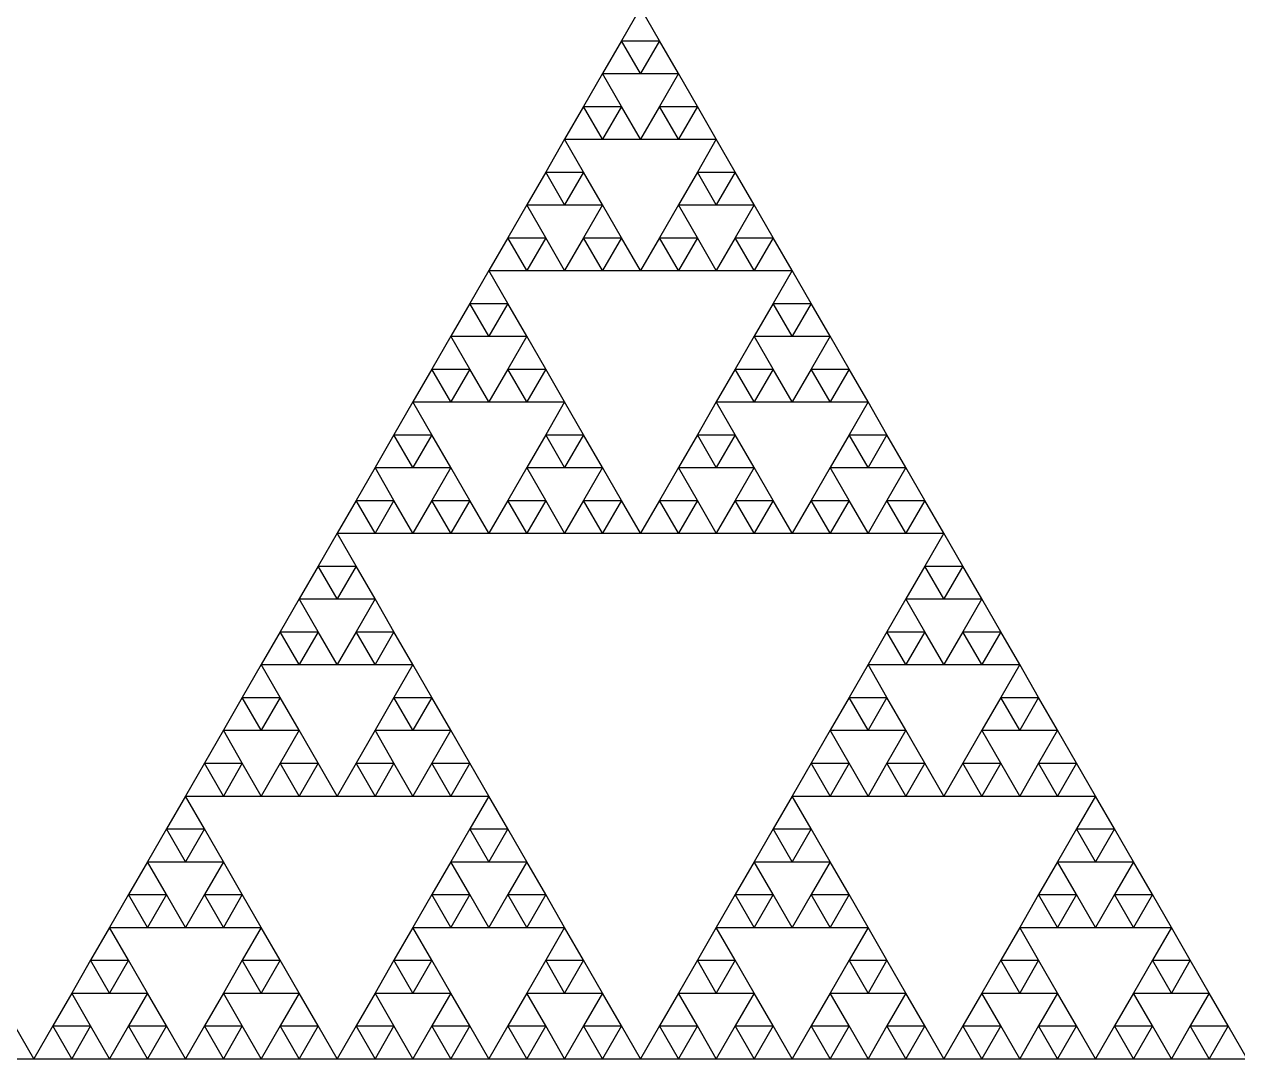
# Model space of a CAD drawing. Header units: metres. Extents: x -50 to 50, y -58 to 58.
# Drawn here: x -37.6 to -25.1, y -28.87 to -18.21 of the extents above; entities that cross this region are included whole.
import ezdxf

# ---------------------------------------------------------------- set-up
doc = ezdxf.new("R2010")
doc.units = ezdxf.units.M

msp = doc.modelspace()

# ---------------------------------------------------------------- linework, layer by layer
for p, q in [((-31.25, -18.0422), (-31.4453, -18.3805)), ((-31.0547, -18.3805), (-31.25, -18.0422)), ((-31.4453, -18.3805), (-31.6406, -18.7188)), ((-31.4453, -18.3805), (-31.0547, -18.3805)), ((-31.25, -18.7188), (-31.4453, -18.3805)), ((-31.0547, -18.3805), (-31.25, -18.7188)), ((-30.8594, -18.7188), (-31.0547, -18.3805)), ((-31.6406, -18.7188), (-31.8359, -19.0571)), ((-31.6406, -18.7188), (-31.25, -18.7188)), ((-31.4453, -19.0571), (-31.6406, -18.7188)), ((-31.25, -18.7188), (-30.8594, -18.7188)), ((-30.8594, -18.7188), (-31.0547, -19.0571)), ((-30.6641, -19.0571), (-30.8594, -18.7188)), ((-31.8359, -19.0571), (-32.0312, -19.3954)), ((-31.8359, -19.0571), (-31.4453, -19.0571)), ((-31.6406, -19.3954), (-31.8359, -19.0571)), ((-31.4453, -19.0571), (-31.6406, -19.3954)), ((-31.25, -19.3954), (-31.4453, -19.0571)), ((-31.0547, -19.0571), (-31.25, -19.3954)), ((-31.0547, -19.0571), (-30.6641, -19.0571)), ((-30.8594, -19.3954), (-31.0547, -19.0571)), ((-30.6641, -19.0571), (-30.8594, -19.3954)), ((-30.4688, -19.3954), (-30.6641, -19.0571)), ((-32.0312, -19.3954), (-32.2266, -19.7337)), ((-32.0312, -19.3954), (-31.6406, -19.3954)), ((-31.8359, -19.7337), (-32.0312, -19.3954)), ((-31.6406, -19.3954), (-31.25, -19.3954)), ((-31.25, -19.3954), (-30.8594, -19.3954)), ((-30.8594, -19.3954), (-30.4688, -19.3954)), ((-30.4688, -19.3954), (-30.6641, -19.7337)), ((-30.2734, -19.7337), (-30.4688, -19.3954)), ((-32.2266, -19.7337), (-32.4219, -20.0719)), ((-32.2266, -19.7337), (-31.8359, -19.7337)), ((-32.0312, -20.0719), (-32.2266, -19.7337)), ((-31.8359, -19.7337), (-32.0312, -20.0719)), ((-31.6406, -20.0719), (-31.8359, -19.7337)), ((-30.6641, -19.7337), (-30.8594, -20.0719)), ((-30.6641, -19.7337), (-30.2734, -19.7337)), ((-30.4688, -20.0719), (-30.6641, -19.7337)), ((-30.2734, -19.7337), (-30.4688, -20.0719)), ((-30.0781, -20.0719), (-30.2734, -19.7337)), ((-32.4219, -20.0719), (-32.6172, -20.4102)), ((-32.4219, -20.0719), (-32.0312, -20.0719)), ((-32.2266, -20.4102), (-32.4219, -20.0719)), ((-32.0312, -20.0719), (-31.6406, -20.0719)), ((-31.6406, -20.0719), (-31.8359, -20.4102)), ((-31.4453, -20.4102), (-31.6406, -20.0719)), ((-30.8594, -20.0719), (-31.0547, -20.4102)), ((-30.8594, -20.0719), (-30.4688, -20.0719)), ((-30.6641, -20.4102), (-30.8594, -20.0719)), ((-30.4688, -20.0719), (-30.0781, -20.0719)), ((-30.0781, -20.0719), (-30.2734, -20.4102)), ((-29.8828, -20.4102), (-30.0781, -20.0719)), ((-32.6172, -20.4102), (-32.8125, -20.7485)), ((-32.6172, -20.4102), (-32.2266, -20.4102)), ((-32.4219, -20.7485), (-32.6172, -20.4102)), ((-32.2266, -20.4102), (-32.4219, -20.7485)), ((-32.0312, -20.7485), (-32.2266, -20.4102)), ((-31.8359, -20.4102), (-32.0312, -20.7485)), ((-31.8359, -20.4102), (-31.4453, -20.4102)), ((-31.6406, -20.7485), (-31.8359, -20.4102)), ((-31.4453, -20.4102), (-31.6406, -20.7485)), ((-31.25, -20.7485), (-31.4453, -20.4102)), ((-31.0547, -20.4102), (-31.25, -20.7485)), ((-31.0547, -20.4102), (-30.6641, -20.4102)), ((-30.8594, -20.7485), (-31.0547, -20.4102)), ((-30.6641, -20.4102), (-30.8594, -20.7485)), ((-30.4688, -20.7485), (-30.6641, -20.4102)), ((-30.2734, -20.4102), (-30.4688, -20.7485)), ((-30.2734, -20.4102), (-29.8828, -20.4102)), ((-30.0781, -20.7485), (-30.2734, -20.4102)), ((-29.8828, -20.4102), (-30.0781, -20.7485)), ((-29.6875, -20.7485), (-29.8828, -20.4102)), ((-32.8125, -20.7485), (-33.0078, -21.0868)), ((-32.8125, -20.7485), (-32.4219, -20.7485)), ((-32.6172, -21.0868), (-32.8125, -20.7485)), ((-32.4219, -20.7485), (-32.0312, -20.7485)), ((-32.0312, -20.7485), (-31.6406, -20.7485)), ((-31.6406, -20.7485), (-31.25, -20.7485)), ((-31.25, -20.7485), (-30.8594, -20.7485)), ((-30.8594, -20.7485), (-30.4688, -20.7485)), ((-30.4688, -20.7485), (-30.0781, -20.7485)), ((-30.0781, -20.7485), (-29.6875, -20.7485)), ((-29.6875, -20.7485), (-29.8828, -21.0868)), ((-29.4922, -21.0868), (-29.6875, -20.7485)), ((-33.0078, -21.0868), (-33.2031, -21.4251)), ((-33.0078, -21.0868), (-32.6172, -21.0868)), ((-32.8125, -21.4251), (-33.0078, -21.0868)), ((-32.6172, -21.0868), (-32.8125, -21.4251)), ((-32.4219, -21.4251), (-32.6172, -21.0868)), ((-29.8828, -21.0868), (-30.0781, -21.4251)), ((-29.8828, -21.0868), (-29.4922, -21.0868)), ((-29.6875, -21.4251), (-29.8828, -21.0868)), ((-29.4922, -21.0868), (-29.6875, -21.4251)), ((-29.2969, -21.4251), (-29.4922, -21.0868)), ((-33.2031, -21.4251), (-33.3984, -21.7634)), ((-33.2031, -21.4251), (-32.8125, -21.4251)), ((-33.0078, -21.7634), (-33.2031, -21.4251)), ((-32.8125, -21.4251), (-32.4219, -21.4251)), ((-32.4219, -21.4251), (-32.6172, -21.7634)), ((-32.2266, -21.7634), (-32.4219, -21.4251)), ((-30.0781, -21.4251), (-30.2734, -21.7634)), ((-30.0781, -21.4251), (-29.6875, -21.4251)), ((-29.8828, -21.7634), (-30.0781, -21.4251)), ((-29.6875, -21.4251), (-29.2969, -21.4251)), ((-29.2969, -21.4251), (-29.4922, -21.7634)), ((-29.1016, -21.7634), (-29.2969, -21.4251)), ((-33.3984, -21.7634), (-33.5938, -22.1017)), ((-33.3984, -21.7634), (-33.0078, -21.7634)), ((-33.2031, -22.1017), (-33.3984, -21.7634)), ((-33.0078, -21.7634), (-33.2031, -22.1017)), ((-32.8125, -22.1017), (-33.0078, -21.7634)), ((-32.6172, -21.7634), (-32.8125, -22.1017)), ((-32.6172, -21.7634), (-32.2266, -21.7634)), ((-32.4219, -22.1017), (-32.6172, -21.7634)), ((-32.2266, -21.7634), (-32.4219, -22.1017)), ((-32.0312, -22.1017), (-32.2266, -21.7634)), ((-30.2734, -21.7634), (-30.4688, -22.1017)), ((-30.2734, -21.7634), (-29.8828, -21.7634)), ((-30.0781, -22.1017), (-30.2734, -21.7634)), ((-29.8828, -21.7634), (-30.0781, -22.1017)), ((-29.6875, -22.1017), (-29.8828, -21.7634)), ((-29.4922, -21.7634), (-29.6875, -22.1017)), ((-29.4922, -21.7634), (-29.1016, -21.7634)), ((-29.2969, -22.1017), (-29.4922, -21.7634)), ((-29.1016, -21.7634), (-29.2969, -22.1017)), ((-28.9062, -22.1017), (-29.1016, -21.7634)), ((-33.5938, -22.1017), (-33.7891, -22.44)), ((-33.5938, -22.1017), (-33.2031, -22.1017)), ((-33.3984, -22.44), (-33.5938, -22.1017)), ((-33.2031, -22.1017), (-32.8125, -22.1017)), ((-32.8125, -22.1017), (-32.4219, -22.1017)), ((-32.4219, -22.1017), (-32.0312, -22.1017)), ((-32.0312, -22.1017), (-32.2266, -22.44)), ((-31.8359, -22.44), (-32.0312, -22.1017)), ((-30.4688, -22.1017), (-30.6641, -22.44)), ((-30.4688, -22.1017), (-30.0781, -22.1017)), ((-30.2734, -22.44), (-30.4688, -22.1017)), ((-30.0781, -22.1017), (-29.6875, -22.1017)), ((-29.6875, -22.1017), (-29.2969, -22.1017)), ((-29.2969, -22.1017), (-28.9062, -22.1017)), ((-28.9062, -22.1017), (-29.1016, -22.44)), ((-28.7109, -22.44), (-28.9062, -22.1017)), ((-33.7891, -22.44), (-33.9844, -22.7783)), ((-33.7891, -22.44), (-33.3984, -22.44)), ((-33.5938, -22.7783), (-33.7891, -22.44)), ((-33.3984, -22.44), (-33.5938, -22.7783)), ((-33.2031, -22.7783), (-33.3984, -22.44)), ((-32.2266, -22.44), (-32.4219, -22.7783)), ((-32.2266, -22.44), (-31.8359, -22.44)), ((-32.0312, -22.7783), (-32.2266, -22.44)), ((-31.8359, -22.44), (-32.0312, -22.7783)), ((-31.6406, -22.7783), (-31.8359, -22.44)), ((-30.6641, -22.44), (-30.8594, -22.7783)), ((-30.6641, -22.44), (-30.2734, -22.44)), ((-30.4688, -22.7783), (-30.6641, -22.44)), ((-30.2734, -22.44), (-30.4688, -22.7783)), ((-30.0781, -22.7783), (-30.2734, -22.44)), ((-29.1016, -22.44), (-29.2969, -22.7783)), ((-29.1016, -22.44), (-28.7109, -22.44)), ((-28.9062, -22.7783), (-29.1016, -22.44)), ((-28.7109, -22.44), (-28.9062, -22.7783)), ((-28.5156, -22.7783), (-28.7109, -22.44)), ((-33.9844, -22.7783), (-34.1797, -23.1166)), ((-33.9844, -22.7783), (-33.5938, -22.7783)), ((-33.7891, -23.1166), (-33.9844, -22.7783)), ((-33.5938, -22.7783), (-33.2031, -22.7783)), ((-33.2031, -22.7783), (-33.3984, -23.1166)), ((-33.0078, -23.1166), (-33.2031, -22.7783)), ((-32.4219, -22.7783), (-32.6172, -23.1166)), ((-32.4219, -22.7783), (-32.0312, -22.7783)), ((-32.2266, -23.1166), (-32.4219, -22.7783)), ((-32.0312, -22.7783), (-31.6406, -22.7783)), ((-31.6406, -22.7783), (-31.8359, -23.1166)), ((-31.4453, -23.1166), (-31.6406, -22.7783)), ((-30.8594, -22.7783), (-31.0547, -23.1166)), ((-30.8594, -22.7783), (-30.4688, -22.7783)), ((-30.6641, -23.1166), (-30.8594, -22.7783)), ((-30.4688, -22.7783), (-30.0781, -22.7783)), ((-30.0781, -22.7783), (-30.2734, -23.1166)), ((-29.8828, -23.1166), (-30.0781, -22.7783)), ((-29.2969, -22.7783), (-29.4922, -23.1166)), ((-29.2969, -22.7783), (-28.9062, -22.7783)), ((-29.1016, -23.1166), (-29.2969, -22.7783)), ((-28.9062, -22.7783), (-28.5156, -22.7783)), ((-28.5156, -22.7783), (-28.7109, -23.1166)), ((-28.3203, -23.1166), (-28.5156, -22.7783)), ((-34.1797, -23.1166), (-34.375, -23.4548)), ((-34.1797, -23.1166), (-33.7891, -23.1166)), ((-33.9844, -23.4548), (-34.1797, -23.1166)), ((-33.7891, -23.1166), (-33.9844, -23.4548)), ((-33.5938, -23.4548), (-33.7891, -23.1166)), ((-33.3984, -23.1166), (-33.5938, -23.4548)), ((-33.3984, -23.1166), (-33.0078, -23.1166)), ((-33.2031, -23.4548), (-33.3984, -23.1166)), ((-33.0078, -23.1166), (-33.2031, -23.4548)), ((-32.8125, -23.4548), (-33.0078, -23.1166)), ((-32.6172, -23.1166), (-32.8125, -23.4548)), ((-32.6172, -23.1166), (-32.2266, -23.1166)), ((-32.4219, -23.4548), (-32.6172, -23.1166)), ((-32.2266, -23.1166), (-32.4219, -23.4548)), ((-32.0312, -23.4548), (-32.2266, -23.1166)), ((-31.8359, -23.1166), (-32.0312, -23.4548)), ((-31.8359, -23.1166), (-31.4453, -23.1166)), ((-31.6406, -23.4548), (-31.8359, -23.1166)), ((-31.4453, -23.1166), (-31.6406, -23.4548)), ((-31.25, -23.4548), (-31.4453, -23.1166)), ((-31.0547, -23.1166), (-31.25, -23.4548)), ((-31.0547, -23.1166), (-30.6641, -23.1166)), ((-30.8594, -23.4548), (-31.0547, -23.1166)), ((-30.6641, -23.1166), (-30.8594, -23.4548)), ((-30.4688, -23.4548), (-30.6641, -23.1166)), ((-30.2734, -23.1166), (-30.4688, -23.4548)), ((-30.2734, -23.1166), (-29.8828, -23.1166)), ((-30.0781, -23.4548), (-30.2734, -23.1166)), ((-29.8828, -23.1166), (-30.0781, -23.4548)), ((-29.6875, -23.4548), (-29.8828, -23.1166)), ((-29.4922, -23.1166), (-29.6875, -23.4548)), ((-29.4922, -23.1166), (-29.1016, -23.1166)), ((-29.2969, -23.4548), (-29.4922, -23.1166)), ((-29.1016, -23.1166), (-29.2969, -23.4548)), ((-28.9062, -23.4548), (-29.1016, -23.1166)), ((-28.7109, -23.1166), (-28.9062, -23.4548)), ((-28.7109, -23.1166), (-28.3203, -23.1166)), ((-28.5156, -23.4548), (-28.7109, -23.1166)), ((-28.3203, -23.1166), (-28.5156, -23.4548)), ((-28.125, -23.4548), (-28.3203, -23.1166)), ((-34.375, -23.4549), (-34.5703, -23.7932)), ((-34.375, -23.4548), (-33.9844, -23.4548)), ((-34.1797, -23.7932), (-34.375, -23.4549)), ((-33.9844, -23.4548), (-33.5938, -23.4548)), ((-33.5938, -23.4548), (-33.2031, -23.4548)), ((-33.2031, -23.4548), (-32.8125, -23.4548)), ((-32.8125, -23.4548), (-32.4219, -23.4548)), ((-32.4219, -23.4548), (-32.0312, -23.4548)), ((-32.0312, -23.4548), (-31.6406, -23.4548)), ((-31.6406, -23.4548), (-31.25, -23.4548)), ((-31.25, -23.4548), (-30.8594, -23.4548)), ((-30.8594, -23.4548), (-30.4688, -23.4548)), ((-30.4688, -23.4548), (-30.0781, -23.4548)), ((-30.0781, -23.4548), (-29.6875, -23.4548)), ((-29.6875, -23.4548), (-29.2969, -23.4548)), ((-29.2969, -23.4548), (-28.9062, -23.4548)), ((-28.9062, -23.4548), (-28.5156, -23.4548)), ((-28.5156, -23.4548), (-28.125, -23.4548)), ((-28.125, -23.4549), (-28.3203, -23.7932)), ((-27.9297, -23.7932), (-28.125, -23.4549)), ((-34.5703, -23.7932), (-34.7656, -24.1314)), ((-34.5703, -23.7932), (-34.1797, -23.7932)), ((-34.375, -24.1314), (-34.5703, -23.7932)), ((-34.1797, -23.7932), (-34.375, -24.1314)), ((-33.9844, -24.1314), (-34.1797, -23.7932)), ((-28.3203, -23.7932), (-28.5156, -24.1314)), ((-28.3203, -23.7932), (-27.9297, -23.7932)), ((-28.125, -24.1314), (-28.3203, -23.7932)), ((-27.9297, -23.7932), (-28.125, -24.1314)), ((-27.7344, -24.1314), (-27.9297, -23.7932)), ((-34.7656, -24.1314), (-34.9609, -24.4697)), ((-34.7656, -24.1314), (-34.375, -24.1314)), ((-34.5703, -24.4697), (-34.7656, -24.1314)), ((-34.375, -24.1314), (-33.9844, -24.1314)), ((-33.9844, -24.1314), (-34.1797, -24.4697)), ((-33.7891, -24.4697), (-33.9844, -24.1314)), ((-28.5156, -24.1314), (-28.7109, -24.4697)), ((-28.5156, -24.1314), (-28.125, -24.1314)), ((-28.3203, -24.4697), (-28.5156, -24.1314)), ((-28.125, -24.1314), (-27.7344, -24.1314)), ((-27.7344, -24.1314), (-27.9297, -24.4697)), ((-27.5391, -24.4697), (-27.7344, -24.1314)), ((-34.9609, -24.4697), (-35.1562, -24.808)), ((-34.9609, -24.4697), (-34.5703, -24.4697)), ((-34.7656, -24.808), (-34.9609, -24.4697)), ((-34.5703, -24.4697), (-34.7656, -24.808)), ((-34.375, -24.808), (-34.5703, -24.4697)), ((-34.1797, -24.4697), (-34.375, -24.808)), ((-34.1797, -24.4697), (-33.7891, -24.4697)), ((-33.9844, -24.808), (-34.1797, -24.4697)), ((-33.7891, -24.4697), (-33.9844, -24.808)), ((-33.5938, -24.808), (-33.7891, -24.4697)), ((-28.7109, -24.4697), (-28.9062, -24.808)), ((-28.7109, -24.4697), (-28.3203, -24.4697)), ((-28.5156, -24.808), (-28.7109, -24.4697)), ((-28.3203, -24.4697), (-28.5156, -24.808)), ((-28.125, -24.808), (-28.3203, -24.4697)), ((-27.9297, -24.4697), (-28.125, -24.808)), ((-27.9297, -24.4697), (-27.5391, -24.4697)), ((-27.7344, -24.808), (-27.9297, -24.4697)), ((-27.5391, -24.4697), (-27.7344, -24.808)), ((-27.3438, -24.808), (-27.5391, -24.4697)), ((-35.1562, -24.808), (-35.3516, -25.1463)), ((-35.1562, -24.808), (-34.7656, -24.808)), ((-34.9609, -25.1463), (-35.1562, -24.808)), ((-34.7656, -24.808), (-34.375, -24.808)), ((-34.375, -24.808), (-33.9844, -24.808)), ((-33.9844, -24.808), (-33.5938, -24.808)), ((-33.5938, -24.808), (-33.7891, -25.1463)), ((-33.3984, -25.1463), (-33.5938, -24.808)), ((-28.9062, -24.808), (-29.1016, -25.1463)), ((-28.9062, -24.808), (-28.5156, -24.808)), ((-28.7109, -25.1463), (-28.9062, -24.808)), ((-28.5156, -24.808), (-28.125, -24.808)), ((-28.125, -24.808), (-27.7344, -24.808)), ((-27.7344, -24.808), (-27.3438, -24.808)), ((-27.3438, -24.808), (-27.5391, -25.1463)), ((-27.1484, -25.1463), (-27.3438, -24.808)), ((-35.3516, -25.1463), (-35.5469, -25.4846)), ((-35.3516, -25.1463), (-34.9609, -25.1463)), ((-35.1562, -25.4846), (-35.3516, -25.1463)), ((-34.9609, -25.1463), (-35.1562, -25.4846)), ((-34.7656, -25.4846), (-34.9609, -25.1463)), ((-33.7891, -25.1463), (-33.9844, -25.4846)), ((-33.7891, -25.1463), (-33.3984, -25.1463)), ((-33.5938, -25.4846), (-33.7891, -25.1463)), ((-33.3984, -25.1463), (-33.5938, -25.4846)), ((-33.2031, -25.4846), (-33.3984, -25.1463)), ((-29.1016, -25.1463), (-29.2969, -25.4846)), ((-29.1016, -25.1463), (-28.7109, -25.1463)), ((-28.9062, -25.4846), (-29.1016, -25.1463)), ((-28.7109, -25.1463), (-28.9062, -25.4846)), ((-28.5156, -25.4846), (-28.7109, -25.1463)), ((-27.5391, -25.1463), (-27.7344, -25.4846)), ((-27.5391, -25.1463), (-27.1484, -25.1463)), ((-27.3438, -25.4846), (-27.5391, -25.1463)), ((-27.1484, -25.1463), (-27.3438, -25.4846)), ((-26.9531, -25.4846), (-27.1484, -25.1463)), ((-35.5469, -25.4846), (-35.7422, -25.8229)), ((-35.5469, -25.4846), (-35.1562, -25.4846)), ((-35.3516, -25.8229), (-35.5469, -25.4846)), ((-35.1562, -25.4846), (-34.7656, -25.4846)), ((-34.7656, -25.4846), (-34.9609, -25.8229)), ((-34.5703, -25.8229), (-34.7656, -25.4846)), ((-33.9844, -25.4846), (-34.1797, -25.8229)), ((-33.9844, -25.4846), (-33.5938, -25.4846)), ((-33.7891, -25.8229), (-33.9844, -25.4846)), ((-33.5938, -25.4846), (-33.2031, -25.4846)), ((-33.2031, -25.4846), (-33.3984, -25.8229)), ((-33.0078, -25.8229), (-33.2031, -25.4846)), ((-29.2969, -25.4846), (-29.4922, -25.8229)), ((-29.2969, -25.4846), (-28.9062, -25.4846)), ((-29.1016, -25.8229), (-29.2969, -25.4846)), ((-28.9062, -25.4846), (-28.5156, -25.4846)), ((-28.5156, -25.4846), (-28.7109, -25.8229)), ((-28.3203, -25.8229), (-28.5156, -25.4846)), ((-27.7344, -25.4846), (-27.9297, -25.8229)), ((-27.7344, -25.4846), (-27.3438, -25.4846)), ((-27.5391, -25.8229), (-27.7344, -25.4846)), ((-27.3438, -25.4846), (-26.9531, -25.4846)), ((-26.9531, -25.4846), (-27.1484, -25.8229)), ((-26.7578, -25.8229), (-26.9531, -25.4846)), ((-35.7422, -25.8229), (-35.9375, -26.1612)), ((-35.7422, -25.8229), (-35.3516, -25.8229)), ((-35.5469, -26.1612), (-35.7422, -25.8229)), ((-35.3516, -25.8229), (-35.5469, -26.1612)), ((-35.1562, -26.1612), (-35.3516, -25.8229)), ((-34.9609, -25.8229), (-35.1562, -26.1612)), ((-34.9609, -25.8229), (-34.5703, -25.8229)), ((-34.7656, -26.1612), (-34.9609, -25.8229)), ((-34.5703, -25.8229), (-34.7656, -26.1612)), ((-34.375, -26.1612), (-34.5703, -25.8229)), ((-34.1797, -25.8229), (-34.375, -26.1612)), ((-34.1797, -25.8229), (-33.7891, -25.8229)), ((-33.9844, -26.1612), (-34.1797, -25.8229)), ((-33.7891, -25.8229), (-33.9844, -26.1612)), ((-33.5938, -26.1612), (-33.7891, -25.8229)), ((-33.3984, -25.8229), (-33.5938, -26.1612)), ((-33.3984, -25.8229), (-33.0078, -25.8229)), ((-33.2031, -26.1612), (-33.3984, -25.8229)), ((-33.0078, -25.8229), (-33.2031, -26.1612)), ((-32.8125, -26.1612), (-33.0078, -25.8229)), ((-29.4922, -25.8229), (-29.6875, -26.1612)), ((-29.4922, -25.8229), (-29.1016, -25.8229)), ((-29.2969, -26.1612), (-29.4922, -25.8229)), ((-29.1016, -25.8229), (-29.2969, -26.1612)), ((-28.9062, -26.1612), (-29.1016, -25.8229)), ((-28.7109, -25.8229), (-28.9062, -26.1612)), ((-28.7109, -25.8229), (-28.3203, -25.8229)), ((-28.5156, -26.1612), (-28.7109, -25.8229)), ((-28.3203, -25.8229), (-28.5156, -26.1612)), ((-28.125, -26.1612), (-28.3203, -25.8229)), ((-27.9297, -25.8229), (-28.125, -26.1612)), ((-27.9297, -25.8229), (-27.5391, -25.8229)), ((-27.7344, -26.1612), (-27.9297, -25.8229)), ((-27.5391, -25.8229), (-27.7344, -26.1612)), ((-27.3438, -26.1612), (-27.5391, -25.8229)), ((-27.1484, -25.8229), (-27.3438, -26.1612)), ((-27.1484, -25.8229), (-26.7578, -25.8229)), ((-26.9531, -26.1612), (-27.1484, -25.8229)), ((-26.7578, -25.8229), (-26.9531, -26.1612)), ((-26.5625, -26.1612), (-26.7578, -25.8229)), ((-35.9375, -26.1612), (-36.1328, -26.4995)), ((-35.9375, -26.1612), (-35.5469, -26.1612)), ((-35.7422, -26.4995), (-35.9375, -26.1612)), ((-35.5469, -26.1612), (-35.1562, -26.1612)), ((-35.1562, -26.1612), (-34.7656, -26.1612)), ((-34.7656, -26.1612), (-34.375, -26.1612)), ((-34.375, -26.1612), (-33.9844, -26.1612)), ((-33.9844, -26.1612), (-33.5938, -26.1612)), ((-33.5938, -26.1612), (-33.2031, -26.1612)), ((-33.2031, -26.1612), (-32.8125, -26.1612)), ((-32.8125, -26.1612), (-33.0078, -26.4995)), ((-32.6172, -26.4995), (-32.8125, -26.1612)), ((-29.6875, -26.1612), (-29.8828, -26.4995)), ((-29.6875, -26.1612), (-29.2969, -26.1612)), ((-29.4922, -26.4995), (-29.6875, -26.1612)), ((-29.2969, -26.1612), (-28.9062, -26.1612)), ((-28.9062, -26.1612), (-28.5156, -26.1612)), ((-28.5156, -26.1612), (-28.125, -26.1612)), ((-28.125, -26.1612), (-27.7344, -26.1612)), ((-27.7344, -26.1612), (-27.3438, -26.1612)), ((-27.3438, -26.1612), (-26.9531, -26.1612)), ((-26.9531, -26.1612), (-26.5625, -26.1612)), ((-26.5625, -26.1612), (-26.7578, -26.4995)), ((-26.3672, -26.4995), (-26.5625, -26.1612)), ((-36.1328, -26.4995), (-36.3281, -26.8378)), ((-36.1328, -26.4995), (-35.7422, -26.4995)), ((-35.9375, -26.8378), (-36.1328, -26.4995)), ((-35.7422, -26.4995), (-35.9375, -26.8378)), ((-35.5469, -26.8378), (-35.7422, -26.4995)), ((-33.0078, -26.4995), (-33.2031, -26.8378)), ((-33.0078, -26.4995), (-32.6172, -26.4995)), ((-32.8125, -26.8378), (-33.0078, -26.4995)), ((-32.6172, -26.4995), (-32.8125, -26.8378)), ((-32.4219, -26.8378), (-32.6172, -26.4995)), ((-29.8828, -26.4995), (-30.0781, -26.8378)), ((-29.8828, -26.4995), (-29.4922, -26.4995)), ((-29.6875, -26.8378), (-29.8828, -26.4995)), ((-29.4922, -26.4995), (-29.6875, -26.8378)), ((-29.2969, -26.8378), (-29.4922, -26.4995)), ((-26.7578, -26.4995), (-26.9531, -26.8378)), ((-26.7578, -26.4995), (-26.3672, -26.4995)), ((-26.5625, -26.8378), (-26.7578, -26.4995)), ((-26.3672, -26.4995), (-26.5625, -26.8378)), ((-26.1719, -26.8378), (-26.3672, -26.4995)), ((-36.3281, -26.8378), (-36.5234, -27.1761)), ((-36.3281, -26.8378), (-35.9375, -26.8378)), ((-36.1328, -27.1761), (-36.3281, -26.8378)), ((-35.9375, -26.8378), (-35.5469, -26.8378)), ((-35.5469, -26.8378), (-35.7422, -27.1761)), ((-35.3516, -27.1761), (-35.5469, -26.8378)), ((-33.2031, -26.8378), (-33.3984, -27.1761)), ((-33.2031, -26.8378), (-32.8125, -26.8378)), ((-33.0078, -27.1761), (-33.2031, -26.8378)), ((-32.8125, -26.8378), (-32.4219, -26.8378)), ((-32.4219, -26.8378), (-32.6172, -27.1761)), ((-32.2266, -27.1761), (-32.4219, -26.8378)), ((-30.0781, -26.8378), (-30.2734, -27.1761)), ((-30.0781, -26.8378), (-29.6875, -26.8378)), ((-29.8828, -27.1761), (-30.0781, -26.8378)), ((-29.6875, -26.8378), (-29.2969, -26.8378)), ((-29.2969, -26.8378), (-29.4922, -27.1761)), ((-29.1016, -27.1761), (-29.2969, -26.8378)), ((-26.9531, -26.8378), (-27.1484, -27.1761)), ((-26.9531, -26.8378), (-26.5625, -26.8378)), ((-26.7578, -27.1761), (-26.9531, -26.8378)), ((-26.5625, -26.8378), (-26.1719, -26.8378)), ((-26.1719, -26.8378), (-26.3672, -27.1761)), ((-25.9766, -27.1761), (-26.1719, -26.8378)), ((-36.5234, -27.1761), (-36.7188, -27.5143)), ((-36.5234, -27.1761), (-36.1328, -27.1761)), ((-36.3281, -27.5143), (-36.5234, -27.1761)), ((-36.1328, -27.1761), (-36.3281, -27.5143)), ((-35.9375, -27.5143), (-36.1328, -27.1761)), ((-35.7422, -27.1761), (-35.9375, -27.5143)), ((-35.7422, -27.1761), (-35.3516, -27.1761)), ((-35.5469, -27.5143), (-35.7422, -27.1761)), ((-35.3516, -27.1761), (-35.5469, -27.5143)), ((-35.1562, -27.5143), (-35.3516, -27.1761)), ((-33.3984, -27.1761), (-33.5938, -27.5143)), ((-33.3984, -27.1761), (-33.0078, -27.1761)), ((-33.2031, -27.5143), (-33.3984, -27.1761)), ((-33.0078, -27.1761), (-33.2031, -27.5143)), ((-32.8125, -27.5143), (-33.0078, -27.1761)), ((-32.6172, -27.1761), (-32.8125, -27.5143)), ((-32.6172, -27.1761), (-32.2266, -27.1761)), ((-32.4219, -27.5143), (-32.6172, -27.1761)), ((-32.2266, -27.1761), (-32.4219, -27.5143)), ((-32.0312, -27.5143), (-32.2266, -27.1761)), ((-30.2734, -27.1761), (-30.4688, -27.5143)), ((-30.2734, -27.1761), (-29.8828, -27.1761)), ((-30.0781, -27.5143), (-30.2734, -27.1761)), ((-29.8828, -27.1761), (-30.0781, -27.5143)), ((-29.6875, -27.5143), (-29.8828, -27.1761)), ((-29.4922, -27.1761), (-29.6875, -27.5143)), ((-29.4922, -27.1761), (-29.1016, -27.1761)), ((-29.2969, -27.5143), (-29.4922, -27.1761)), ((-29.1016, -27.1761), (-29.2969, -27.5143)), ((-28.9062, -27.5143), (-29.1016, -27.1761)), ((-27.1484, -27.1761), (-27.3438, -27.5143)), ((-27.1484, -27.1761), (-26.7578, -27.1761)), ((-26.9531, -27.5143), (-27.1484, -27.1761)), ((-26.7578, -27.1761), (-26.9531, -27.5143)), ((-26.5625, -27.5143), (-26.7578, -27.1761)), ((-26.3672, -27.1761), (-26.5625, -27.5143)), ((-26.3672, -27.1761), (-25.9766, -27.1761)), ((-26.1719, -27.5143), (-26.3672, -27.1761)), ((-25.9766, -27.1761), (-26.1719, -27.5143)), ((-25.7812, -27.5143), (-25.9766, -27.1761)), ((-36.7188, -27.5144), (-36.9141, -27.8526)), ((-36.7188, -27.5143), (-36.3281, -27.5143)), ((-36.5234, -27.8526), (-36.7188, -27.5144)), ((-36.3281, -27.5143), (-35.9375, -27.5143)), ((-35.9375, -27.5143), (-35.5469, -27.5143)), ((-35.5469, -27.5143), (-35.1562, -27.5143)), ((-35.1562, -27.5144), (-35.3516, -27.8526)), ((-34.9609, -27.8526), (-35.1562, -27.5144)), ((-33.5938, -27.5144), (-33.7891, -27.8526)), ((-33.5938, -27.5143), (-33.2031, -27.5143)), ((-33.3984, -27.8526), (-33.5938, -27.5144)), ((-33.2031, -27.5143), (-32.8125, -27.5143)), ((-32.8125, -27.5143), (-32.4219, -27.5143)), ((-32.4219, -27.5143), (-32.0312, -27.5143)), ((-32.0312, -27.5144), (-32.2266, -27.8526)), ((-31.8359, -27.8526), (-32.0312, -27.5144)), ((-30.4688, -27.5144), (-30.6641, -27.8526)), ((-30.4688, -27.5143), (-30.0781, -27.5143)), ((-30.2734, -27.8526), (-30.4688, -27.5144)), ((-30.0781, -27.5143), (-29.6875, -27.5143)), ((-29.6875, -27.5143), (-29.2969, -27.5143)), ((-29.2969, -27.5143), (-28.9062, -27.5143)), ((-28.9062, -27.5144), (-29.1016, -27.8526)), ((-28.7109, -27.8526), (-28.9062, -27.5144)), ((-27.3438, -27.5144), (-27.5391, -27.8526)), ((-27.3438, -27.5143), (-26.9531, -27.5143)), ((-27.1484, -27.8526), (-27.3438, -27.5144)), ((-26.9531, -27.5143), (-26.5625, -27.5143)), ((-26.5625, -27.5143), (-26.1719, -27.5143)), ((-26.1719, -27.5143), (-25.7812, -27.5143)), ((-25.7812, -27.5144), (-25.9766, -27.8526)), ((-25.5859, -27.8526), (-25.7812, -27.5144)), ((-36.9141, -27.8526), (-37.1094, -28.1909)), ((-36.9141, -27.8526), (-36.5234, -27.8526)), ((-36.7188, -28.1909), (-36.9141, -27.8526)), ((-36.5234, -27.8526), (-36.7188, -28.1909)), ((-36.3281, -28.1909), (-36.5234, -27.8526)), ((-35.3516, -27.8526), (-35.5469, -28.1909)), ((-35.3516, -27.8526), (-34.9609, -27.8526)), ((-35.1562, -28.1909), (-35.3516, -27.8526)), ((-34.9609, -27.8526), (-35.1562, -28.1909)), ((-34.7656, -28.1909), (-34.9609, -27.8526)), ((-33.7891, -27.8526), (-33.9844, -28.1909)), ((-33.7891, -27.8526), (-33.3984, -27.8526)), ((-33.5938, -28.1909), (-33.7891, -27.8526)), ((-33.3984, -27.8526), (-33.5938, -28.1909)), ((-33.2031, -28.1909), (-33.3984, -27.8526)), ((-32.2266, -27.8526), (-32.4219, -28.1909)), ((-32.2266, -27.8526), (-31.8359, -27.8526)), ((-32.0312, -28.1909), (-32.2266, -27.8526)), ((-31.8359, -27.8526), (-32.0312, -28.1909)), ((-31.6406, -28.1909), (-31.8359, -27.8526)), ((-30.6641, -27.8526), (-30.8594, -28.1909)), ((-30.6641, -27.8526), (-30.2734, -27.8526)), ((-30.4688, -28.1909), (-30.6641, -27.8526)), ((-30.2734, -27.8526), (-30.4688, -28.1909)), ((-30.0781, -28.1909), (-30.2734, -27.8526)), ((-29.1016, -27.8526), (-29.2969, -28.1909)), ((-29.1016, -27.8526), (-28.7109, -27.8526)), ((-28.9062, -28.1909), (-29.1016, -27.8526)), ((-28.7109, -27.8526), (-28.9062, -28.1909)), ((-28.5156, -28.1909), (-28.7109, -27.8526)), ((-27.5391, -27.8526), (-27.7344, -28.1909)), ((-27.5391, -27.8526), (-27.1484, -27.8526)), ((-27.3438, -28.1909), (-27.5391, -27.8526)), ((-27.1484, -27.8526), (-27.3438, -28.1909)), ((-26.9531, -28.1909), (-27.1484, -27.8526)), ((-25.9766, -27.8526), (-26.1719, -28.1909)), ((-25.9766, -27.8526), (-25.5859, -27.8526)), ((-25.7812, -28.1909), (-25.9766, -27.8526)), ((-25.5859, -27.8526), (-25.7812, -28.1909)), ((-25.3906, -28.1909), (-25.5859, -27.8526)), ((-37.1094, -28.1909), (-37.3047, -28.5292)), ((-37.1094, -28.1909), (-36.7188, -28.1909)), ((-36.9141, -28.5292), (-37.1094, -28.1909)), ((-36.7188, -28.1909), (-36.3281, -28.1909)), ((-36.3281, -28.1909), (-36.5234, -28.5292)), ((-36.1328, -28.5292), (-36.3281, -28.1909)), ((-35.5469, -28.1909), (-35.7422, -28.5292)), ((-35.5469, -28.1909), (-35.1562, -28.1909)), ((-35.3516, -28.5292), (-35.5469, -28.1909)), ((-35.1562, -28.1909), (-34.7656, -28.1909)), ((-34.7656, -28.1909), (-34.9609, -28.5292)), ((-34.5703, -28.5292), (-34.7656, -28.1909)), ((-33.9844, -28.1909), (-34.1797, -28.5292)), ((-33.9844, -28.1909), (-33.5938, -28.1909)), ((-33.7891, -28.5292), (-33.9844, -28.1909)), ((-33.5938, -28.1909), (-33.2031, -28.1909)), ((-33.2031, -28.1909), (-33.3984, -28.5292)), ((-33.0078, -28.5292), (-33.2031, -28.1909)), ((-32.4219, -28.1909), (-32.6172, -28.5292)), ((-32.4219, -28.1909), (-32.0312, -28.1909)), ((-32.2266, -28.5292), (-32.4219, -28.1909)), ((-32.0312, -28.1909), (-31.6406, -28.1909)), ((-31.6406, -28.1909), (-31.8359, -28.5292)), ((-31.4453, -28.5292), (-31.6406, -28.1909)), ((-30.8594, -28.1909), (-31.0547, -28.5292)), ((-30.8594, -28.1909), (-30.4688, -28.1909)), ((-30.6641, -28.5292), (-30.8594, -28.1909)), ((-30.4688, -28.1909), (-30.0781, -28.1909)), ((-30.0781, -28.1909), (-30.2734, -28.5292)), ((-29.8828, -28.5292), (-30.0781, -28.1909)), ((-29.2969, -28.1909), (-29.4922, -28.5292)), ((-29.2969, -28.1909), (-28.9062, -28.1909)), ((-29.1016, -28.5292), (-29.2969, -28.1909)), ((-28.9062, -28.1909), (-28.5156, -28.1909)), ((-28.5156, -28.1909), (-28.7109, -28.5292)), ((-28.3203, -28.5292), (-28.5156, -28.1909)), ((-27.7344, -28.1909), (-27.9297, -28.5292)), ((-27.7344, -28.1909), (-27.3438, -28.1909)), ((-27.5391, -28.5292), (-27.7344, -28.1909)), ((-27.3438, -28.1909), (-26.9531, -28.1909)), ((-26.9531, -28.1909), (-27.1484, -28.5292)), ((-26.7578, -28.5292), (-26.9531, -28.1909)), ((-26.1719, -28.1909), (-26.3672, -28.5292)), ((-26.1719, -28.1909), (-25.7812, -28.1909)), ((-25.9766, -28.5292), (-26.1719, -28.1909)), ((-25.7812, -28.1909), (-25.3906, -28.1909)), ((-25.3906, -28.1909), (-25.5859, -28.5292)), ((-25.1953, -28.5292), (-25.3906, -28.1909)), ((-37.5, -28.8675), (-37.6953, -28.5292)), ((-37.3047, -28.5292), (-37.5, -28.8675)), ((-37.3047, -28.5292), (-36.9141, -28.5292)), ((-37.1094, -28.8675), (-37.3047, -28.5292)), ((-36.9141, -28.5292), (-37.1094, -28.8675)), ((-36.7188, -28.8675), (-36.9141, -28.5292)), ((-36.5234, -28.5292), (-36.7188, -28.8675)), ((-36.5234, -28.5292), (-36.1328, -28.5292)), ((-36.3281, -28.8675), (-36.5234, -28.5292)), ((-36.1328, -28.5292), (-36.3281, -28.8675)), ((-35.9375, -28.8675), (-36.1328, -28.5292)), ((-35.7422, -28.5292), (-35.9375, -28.8675)), ((-35.7422, -28.5292), (-35.3516, -28.5292)), ((-35.5469, -28.8675), (-35.7422, -28.5292)), ((-35.3516, -28.5292), (-35.5469, -28.8675)), ((-35.1562, -28.8675), (-35.3516, -28.5292)), ((-34.9609, -28.5292), (-35.1562, -28.8675)), ((-34.9609, -28.5292), (-34.5703, -28.5292)), ((-34.7656, -28.8675), (-34.9609, -28.5292)), ((-34.5703, -28.5292), (-34.7656, -28.8675)), ((-34.375, -28.8675), (-34.5703, -28.5292)), ((-34.1797, -28.5292), (-34.375, -28.8675)), ((-34.1797, -28.5292), (-33.7891, -28.5292)), ((-33.9844, -28.8675), (-34.1797, -28.5292)), ((-33.7891, -28.5292), (-33.9844, -28.8675)), ((-33.5938, -28.8675), (-33.7891, -28.5292)), ((-33.3984, -28.5292), (-33.5938, -28.8675)), ((-33.3984, -28.5292), (-33.0078, -28.5292)), ((-33.2031, -28.8675), (-33.3984, -28.5292)), ((-33.0078, -28.5292), (-33.2031, -28.8675)), ((-32.8125, -28.8675), (-33.0078, -28.5292)), ((-32.6172, -28.5292), (-32.8125, -28.8675)), ((-32.6172, -28.5292), (-32.2266, -28.5292)), ((-32.4219, -28.8675), (-32.6172, -28.5292)), ((-32.2266, -28.5292), (-32.4219, -28.8675)), ((-32.0312, -28.8675), (-32.2266, -28.5292)), ((-31.8359, -28.5292), (-32.0312, -28.8675)), ((-31.8359, -28.5292), (-31.4453, -28.5292)), ((-31.6406, -28.8675), (-31.8359, -28.5292)), ((-31.4453, -28.5292), (-31.6406, -28.8675)), ((-31.25, -28.8675), (-31.4453, -28.5292)), ((-31.0547, -28.5292), (-31.25, -28.8675)), ((-31.0547, -28.5292), (-30.6641, -28.5292)), ((-30.8594, -28.8675), (-31.0547, -28.5292)), ((-30.6641, -28.5292), (-30.8594, -28.8675)), ((-30.4688, -28.8675), (-30.6641, -28.5292)), ((-30.2734, -28.5292), (-30.4688, -28.8675)), ((-30.2734, -28.5292), (-29.8828, -28.5292)), ((-30.0781, -28.8675), (-30.2734, -28.5292)), ((-29.8828, -28.5292), (-30.0781, -28.8675)), ((-29.6875, -28.8675), (-29.8828, -28.5292)), ((-29.4922, -28.5292), (-29.6875, -28.8675)), ((-29.4922, -28.5292), (-29.1016, -28.5292)), ((-29.2969, -28.8675), (-29.4922, -28.5292)), ((-29.1016, -28.5292), (-29.2969, -28.8675)), ((-28.9062, -28.8675), (-29.1016, -28.5292)), ((-28.7109, -28.5292), (-28.9062, -28.8675)), ((-28.7109, -28.5292), (-28.3203, -28.5292)), ((-28.5156, -28.8675), (-28.7109, -28.5292)), ((-28.3203, -28.5292), (-28.5156, -28.8675)), ((-28.125, -28.8675), (-28.3203, -28.5292)), ((-27.9297, -28.5292), (-28.125, -28.8675)), ((-27.9297, -28.5292), (-27.5391, -28.5292)), ((-27.7344, -28.8675), (-27.9297, -28.5292)), ((-27.5391, -28.5292), (-27.7344, -28.8675)), ((-27.3438, -28.8675), (-27.5391, -28.5292)), ((-27.1484, -28.5292), (-27.3438, -28.8675)), ((-27.1484, -28.5292), (-26.7578, -28.5292)), ((-26.9531, -28.8675), (-27.1484, -28.5292)), ((-26.7578, -28.5292), (-26.9531, -28.8675)), ((-26.5625, -28.8675), (-26.7578, -28.5292)), ((-26.3672, -28.5292), (-26.5625, -28.8675)), ((-26.3672, -28.5292), (-25.9766, -28.5292)), ((-26.1719, -28.8675), (-26.3672, -28.5292)), ((-25.9766, -28.5292), (-26.1719, -28.8675)), ((-25.7812, -28.8675), (-25.9766, -28.5292)), ((-25.5859, -28.5292), (-25.7812, -28.8675)), ((-25.5859, -28.5292), (-25.1953, -28.5292)), ((-25.3906, -28.8675), (-25.5859, -28.5292)), ((-25.1953, -28.5292), (-25.3906, -28.8675)), ((-25, -28.8675), (-25.1953, -28.5292)), ((-37.8906, -28.8675), (-37.5, -28.8675)), ((-37.5, -28.8675), (-37.1094, -28.8675)), ((-37.1094, -28.8675), (-36.7188, -28.8675)), ((-36.7188, -28.8675), (-36.3281, -28.8675)), ((-36.3281, -28.8675), (-35.9375, -28.8675)), ((-35.9375, -28.8675), (-35.5469, -28.8675)), ((-35.5469, -28.8675), (-35.1562, -28.8675)), ((-35.1562, -28.8675), (-34.7656, -28.8675)), ((-34.7656, -28.8675), (-34.375, -28.8675)), ((-34.375, -28.8675), (-33.9844, -28.8675)), ((-33.9844, -28.8675), (-33.5938, -28.8675)), ((-33.5938, -28.8675), (-33.2031, -28.8675)), ((-33.2031, -28.8675), (-32.8125, -28.8675)), ((-32.8125, -28.8675), (-32.4219, -28.8675)), ((-32.4219, -28.8675), (-32.0312, -28.8675)), ((-32.0312, -28.8675), (-31.6406, -28.8675)), ((-31.6406, -28.8675), (-31.25, -28.8675)), ((-31.25, -28.8675), (-30.8594, -28.8675)), ((-30.8594, -28.8675), (-30.4688, -28.8675)), ((-30.4688, -28.8675), (-30.0781, -28.8675)), ((-30.0781, -28.8675), (-29.6875, -28.8675)), ((-29.6875, -28.8675), (-29.2969, -28.8675)), ((-29.2969, -28.8675), (-28.9062, -28.8675)), ((-28.9062, -28.8675), (-28.5156, -28.8675)), ((-28.5156, -28.8675), (-28.125, -28.8675)), ((-28.125, -28.8675), (-27.7344, -28.8675)), ((-27.7344, -28.8675), (-27.3438, -28.8675)), ((-27.3438, -28.8675), (-26.9531, -28.8675)), ((-26.9531, -28.8675), (-26.5625, -28.8675)), ((-26.5625, -28.8675), (-26.1719, -28.8675)), ((-26.1719, -28.8675), (-25.7812, -28.8675)), ((-25.7812, -28.8675), (-25.3906, -28.8675)), ((-25.3906, -28.8675), (-25, -28.8675))]:
    msp.add_line(p, q)

doc.saveas('drawing.dxf')
